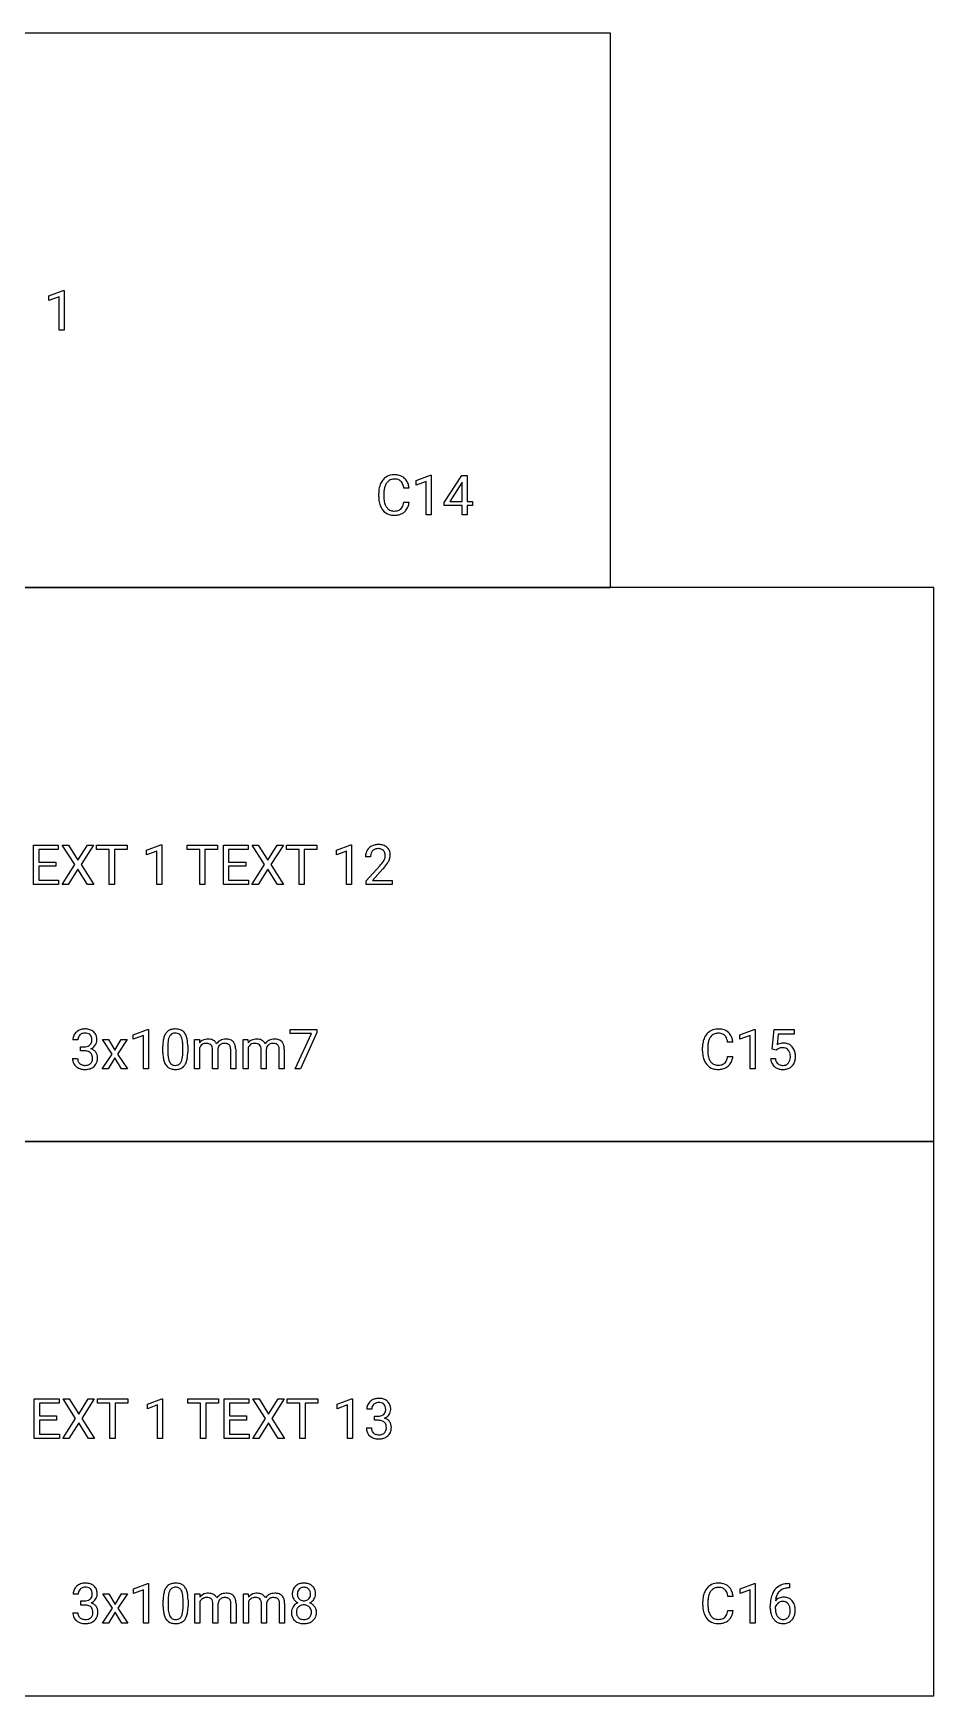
# Model space of a CAD drawing. Header units: metres. Extents: x 0 to 1062, y -1350 to 150.
# Drawn here: x 818.8 to 1062.5, y -300 to 150 of the extents above; entities that cross this region are included whole.
import ezdxf

# ---------------------------------------------------------------- set-up
doc = ezdxf.new("R2010")
doc.units = ezdxf.units.M

msp = doc.modelspace()

# ---------------------------------------------------------------- linework, layer by layer
for p, q in [((975, 150), (575, 150)), ((975, 0), (975, 150)), ((823.07, 78.9), (826.95, 80.36)), ((823.07, 77.67), (823.07, 78.9)), ((825.8, 78.67), (823.07, 77.67)), ((825.8, 69.64), (825.8, 78.67)), ((826.95, 80.36), (827.17, 80.36)), ((827.17, 80.36), (827.17, 69.64)), ((827.17, 69.64), (825.8, 69.64)), ((922.44, 28.93), (926.32, 30.38)), ((922.44, 27.7), (922.44, 28.93)), ((925.17, 28.7), (922.44, 27.7)), ((925.17, 19.67), (925.17, 28.7)), ((926.32, 30.38), (926.53, 30.38)), ((926.53, 30.38), (926.53, 19.67)), ((930, 22.94), (934.78, 30.33)), ((934.7, 28.19), (931.54, 23.25)), ((934.86, 28.48), (934.7, 28.19)), ((934.78, 30.33), (936.22, 30.33)), ((934.86, 23.25), (934.86, 28.48)), ((936.22, 30.33), (936.22, 23.25)), ((912.3, 24.5), (912.3, 25.53)), ((913.71, 25.49), (913.71, 24.46)), ((920.51, 26.9), (919.1, 26.9)), ((919.1, 23.05), (920.51, 23.05)), ((930, 22.14), (930, 22.94)), ((931.54, 23.25), (934.86, 23.25)), ((936.22, 23.25), (937.7, 23.25)), ((937.7, 23.25), (937.7, 22.14)), ((926.53, 19.67), (925.17, 19.67)), ((934.86, 22.14), (930, 22.14)), ((934.86, 19.67), (934.86, 22.14)), ((936.22, 19.67), (934.86, 19.67)), ((937.7, 22.14), (936.22, 22.14)), ((936.22, 22.14), (936.22, 19.67)), ((575, 0), (975, 0)), ((1062.5, 0), (662.5, 0)), ((1062.5, -150), (1062.5, 0)), ((818.9, -80.41), (818.9, -69.74)), ((818.9, -69.74), (825.6, -69.74)), ((825.6, -70.9), (820.3, -70.9)), ((820.3, -70.9), (820.3, -74.33)), ((825.6, -69.74), (825.6, -70.9)), ((830.06, -75.03), (826.68, -69.74)), ((826.68, -69.74), (828.33, -69.74)), ((828.33, -69.74), (830.9, -73.83)), ((830.9, -73.83), (833.46, -69.74)), ((835.11, -69.74), (831.74, -75.03)), ((833.46, -69.74), (835.11, -69.74)), ((835.95, -70.9), (835.95, -69.74)), ((835.95, -69.74), (844.19, -69.74)), ((839.37, -70.9), (835.95, -70.9)), ((839.37, -80.41), (839.37, -70.9)), ((844.19, -70.9), (840.77, -70.9)), ((840.77, -70.9), (840.77, -80.41)), ((844.19, -69.74), (844.19, -70.9)), ((849.5, -71.15), (853.38, -69.69)), ((849.5, -72.38), (849.5, -71.15)), ((852.23, -71.37), (849.5, -72.38)), ((852.23, -80.41), (852.23, -71.37)), ((853.38, -69.69), (853.59, -69.69)), ((853.59, -69.69), (853.59, -80.41)), ((860.45, -70.9), (860.45, -69.74)), ((860.45, -69.74), (868.7, -69.74)), ((863.87, -70.9), (860.45, -70.9)), ((863.87, -80.41), (863.87, -70.9)), ((868.7, -70.9), (865.27, -70.9)), ((865.27, -70.9), (865.27, -80.41)), ((868.7, -69.74), (868.7, -70.9)), ((870.28, -80.41), (870.28, -69.74)), ((870.28, -69.74), (876.98, -69.74)), ((876.98, -70.9), (871.69, -70.9)), ((871.69, -70.9), (871.69, -74.33)), ((876.98, -69.74), (876.98, -70.9)), ((881.44, -75.03), (878.07, -69.74)), ((878.07, -69.74), (879.72, -69.74)), ((879.72, -69.74), (882.29, -73.83)), ((882.29, -73.83), (884.84, -69.74)), ((886.5, -69.74), (883.13, -75.03)), ((884.84, -69.74), (886.5, -69.74)), ((887.33, -70.9), (887.33, -69.74)), ((887.33, -69.74), (895.58, -69.74)), ((890.75, -70.9), (887.33, -70.9)), ((890.75, -80.41), (890.75, -70.9)), ((895.58, -70.9), (892.15, -70.9)), ((892.15, -70.9), (892.15, -80.41)), ((895.58, -69.74), (895.58, -70.9)), ((900.88, -71.15), (904.76, -69.69)), ((900.88, -72.38), (900.88, -71.15)), ((903.61, -71.37), (900.88, -72.38)), ((903.61, -80.41), (903.61, -71.37)), ((904.76, -69.69), (904.98, -69.69)), ((904.98, -69.69), (904.98, -80.41)), ((820.3, -74.33), (824.92, -74.33)), ((824.92, -75.48), (820.3, -75.48)), ((820.3, -75.48), (820.3, -79.26)), ((824.92, -74.33), (824.92, -75.48)), ((826.6, -80.41), (830.06, -75.03)), ((830.9, -76.25), (828.26, -80.41)), ((833.52, -80.41), (830.9, -76.25)), ((831.74, -75.03), (835.19, -80.41)), ((871.69, -74.33), (876.31, -74.33)), ((876.31, -75.48), (871.69, -75.48)), ((871.69, -75.48), (871.69, -79.26)), ((876.31, -74.33), (876.31, -75.48)), ((877.99, -80.41), (881.44, -75.03)), ((882.29, -76.25), (879.65, -80.41)), ((884.91, -80.41), (882.29, -76.25)), ((883.13, -75.03), (886.58, -80.41)), ((910.1, -72.88), (908.74, -72.88)), ((908.95, -79.43), (912.64, -75.33)), ((913.44, -76.2), (910.58, -79.3)), ((825.67, -80.41), (818.9, -80.41)), ((820.3, -79.26), (825.67, -79.26)), ((825.67, -79.26), (825.67, -80.41)), ((828.26, -80.41), (826.6, -80.41)), ((835.19, -80.41), (833.52, -80.41)), ((840.77, -80.41), (839.37, -80.41)), ((853.59, -80.41), (852.23, -80.41)), ((865.27, -80.41), (863.87, -80.41)), ((877.06, -80.41), (870.28, -80.41)), ((871.69, -79.26), (877.06, -79.26)), ((877.06, -79.26), (877.06, -80.41)), ((879.65, -80.41), (877.99, -80.41)), ((886.58, -80.41), (884.91, -80.41)), ((892.15, -80.41), (890.75, -80.41)), ((904.98, -80.41), (903.61, -80.41)), ((908.95, -80.41), (908.95, -79.43)), ((915.93, -80.41), (908.95, -80.41)), ((910.58, -79.3), (915.93, -79.3)), ((915.93, -79.3), (915.93, -80.41)), ((845.87, -121.07), (849.76, -119.62)), ((845.87, -122.3), (845.87, -121.07)), ((848.61, -121.3), (845.87, -122.3)), ((848.61, -130.33), (848.61, -121.3)), ((849.76, -119.62), (849.97, -119.62)), ((849.97, -119.62), (849.97, -130.33)), ((888.33, -120.78), (888.33, -119.67)), ((888.33, -119.67), (895.54, -119.67)), ((894.1, -120.78), (888.33, -120.78)), ((889.7, -130.33), (894.1, -120.78)), ((895.54, -120.43), (891.12, -130.33)), ((895.54, -119.67), (895.54, -120.43)), ((1010.06, -121.07), (1013.95, -119.62)), ((1010.06, -122.3), (1010.06, -121.07)), ((1012.8, -121.3), (1010.06, -122.3)), ((1012.8, -130.33), (1012.8, -121.3)), ((1013.95, -119.62), (1014.16, -119.62)), ((1014.16, -119.62), (1014.16, -130.33)), ((1018.75, -124.99), (1019.29, -119.67)), ((1019.29, -119.67), (1024.76, -119.67)), ((1020.44, -120.92), (1020.12, -123.83)), ((1024.76, -120.92), (1020.44, -120.92)), ((1024.76, -119.67), (1024.76, -120.92)), ((830.91, -122.47), (829.56, -122.47)), ((831.63, -124.34), (832.65, -124.34)), ((831.63, -125.45), (831.63, -124.34)), ((832.65, -125.45), (831.63, -125.45)), ((840.17, -126.33), (837.58, -122.41)), ((837.58, -122.41), (839.14, -122.41)), ((839.14, -122.41), (840.88, -125.3)), ((840.88, -125.3), (842.64, -122.41)), ((844.22, -122.41), (841.63, -126.33)), ((842.64, -122.41), (844.22, -122.41)), ((853.89, -125.97), (853.89, -124.16)), ((855.25, -123.83), (855.25, -126)), ((859.27, -126.15), (859.27, -123.93)), ((860.63, -124.03), (860.63, -125.78)), ((862.49, -130.33), (862.49, -122.41)), ((862.49, -122.41), (863.77, -122.41)), ((863.77, -122.41), (863.81, -123.29)), ((863.85, -124.55), (863.85, -130.33)), ((867.36, -130.33), (867.36, -125.14)), ((868.73, -125.07), (868.73, -130.33)), ((872.25, -130.33), (872.25, -125.1)), ((873.6, -125.02), (873.6, -130.33)), ((875.64, -130.33), (875.64, -122.41)), ((875.64, -122.41), (876.92, -122.41)), ((876.92, -122.41), (876.96, -123.29)), ((876.99, -124.55), (876.99, -130.33)), ((880.51, -130.33), (880.51, -125.14)), ((881.87, -125.07), (881.87, -130.33)), ((885.4, -130.33), (885.4, -125.1)), ((886.75, -125.02), (886.75, -130.33)), ((999.93, -125.5), (999.93, -124.47)), ((1001.34, -124.51), (1001.34, -125.54)), ((1008.14, -123.1), (1006.72, -123.1)), ((1019.84, -125.26), (1018.75, -124.99)), ((1020.19, -124.97), (1019.84, -125.26)), ((829.46, -127.52), (830.82, -127.52)), ((837.5, -130.33), (840.17, -126.33)), ((839.07, -130.33), (837.5, -130.33)), ((840.9, -127.37), (839.07, -130.33)), ((842.73, -130.33), (840.9, -127.37)), ((841.63, -126.33), (844.3, -130.33)), ((844.3, -130.33), (842.73, -130.33)), ((849.97, -130.33), (848.61, -130.33)), ((863.85, -130.33), (862.49, -130.33)), ((868.73, -130.33), (867.36, -130.33)), ((873.6, -130.33), (872.25, -130.33)), ((876.99, -130.33), (875.64, -130.33)), ((881.87, -130.33), (880.51, -130.33)), ((886.75, -130.33), (885.4, -130.33)), ((891.12, -130.33), (889.7, -130.33)), ((1006.72, -126.95), (1008.14, -126.95)), ((1014.16, -130.33), (1012.8, -130.33)), ((1018.37, -127.53), (1019.65, -127.53)), ((662.5, -150), (1062.5, -150)), ((1062.5, -150), (662.5, -150)), ((1062.5, -300), (1062.5, -150)), ((819.11, -230.33), (819.11, -219.67)), ((819.11, -219.67), (825.81, -219.67)), ((825.81, -219.67), (825.81, -220.83)), ((830.27, -224.96), (826.89, -219.67)), ((826.89, -219.67), (828.54, -219.67)), ((828.54, -219.67), (831.11, -223.75)), ((831.11, -223.75), (833.67, -219.67)), ((835.32, -219.67), (831.95, -224.96)), ((833.67, -219.67), (835.32, -219.67)), ((836.16, -220.83), (836.16, -219.67)), ((836.16, -219.67), (844.41, -219.67)), ((844.41, -219.67), (844.41, -220.83)), ((849.71, -221.07), (853.59, -219.62)), ((853.59, -219.62), (853.8, -219.62)), ((853.8, -219.62), (853.8, -230.33)), ((860.67, -220.83), (860.67, -219.67)), ((860.67, -219.67), (868.91, -219.67)), ((868.91, -219.67), (868.91, -220.83)), ((870.49, -230.33), (870.49, -219.67)), ((870.49, -219.67), (877.2, -219.67)), ((877.2, -219.67), (877.2, -220.83)), ((881.66, -224.96), (878.28, -219.67)), ((878.28, -219.67), (879.93, -219.67)), ((879.93, -219.67), (882.5, -223.75)), ((882.5, -223.75), (885.05, -219.67)), ((886.71, -219.67), (883.34, -224.96)), ((885.05, -219.67), (886.71, -219.67)), ((887.55, -220.83), (887.55, -219.67)), ((887.55, -219.67), (895.79, -219.67)), ((895.79, -219.67), (895.79, -220.83)), ((901.09, -221.07), (904.98, -219.62)), ((904.98, -219.62), (905.19, -219.62)), ((905.19, -219.62), (905.19, -230.33)), ((825.81, -220.83), (820.51, -220.83)), ((820.51, -220.83), (820.51, -224.25)), ((820.51, -224.25), (825.14, -224.25)), ((825.14, -224.25), (825.14, -225.4)), ((826.81, -230.33), (830.27, -224.96)), ((831.95, -224.96), (835.4, -230.33)), ((839.58, -220.83), (836.16, -220.83)), ((839.58, -230.33), (839.58, -220.83)), ((844.41, -220.83), (840.98, -220.83)), ((840.98, -220.83), (840.98, -230.33)), ((849.71, -222.3), (849.71, -221.07)), ((852.44, -221.3), (849.71, -222.3)), ((852.44, -230.33), (852.44, -221.3)), ((864.09, -220.83), (860.67, -220.83)), ((864.09, -230.33), (864.09, -220.83)), ((868.91, -220.83), (865.48, -220.83)), ((865.48, -220.83), (865.48, -230.33)), ((877.2, -220.83), (871.9, -220.83)), ((871.9, -220.83), (871.9, -224.25)), ((871.9, -224.25), (876.52, -224.25)), ((876.52, -224.25), (876.52, -225.4)), ((878.2, -230.33), (881.66, -224.96)), ((883.34, -224.96), (886.79, -230.33)), ((890.97, -220.83), (887.55, -220.83)), ((890.97, -230.33), (890.97, -220.83)), ((895.79, -220.83), (892.36, -220.83)), ((892.36, -220.83), (892.36, -230.33)), ((901.09, -222.3), (901.09, -221.07)), ((903.83, -221.3), (901.09, -222.3)), ((903.83, -230.33), (903.83, -221.3)), ((910.41, -222.47), (909.06, -222.47)), ((911.13, -224.34), (912.15, -224.34)), ((911.13, -225.45), (911.13, -224.34)), ((825.14, -225.4), (820.51, -225.4)), ((820.51, -225.4), (820.51, -229.18)), ((820.51, -229.18), (825.88, -229.18)), ((825.88, -229.18), (825.88, -230.33)), ((831.11, -226.17), (828.48, -230.33)), ((833.73, -230.33), (831.11, -226.17)), ((876.52, -225.4), (871.9, -225.4)), ((871.9, -225.4), (871.9, -229.18)), ((871.9, -229.18), (877.27, -229.18)), ((877.27, -229.18), (877.27, -230.33)), ((882.5, -226.17), (879.86, -230.33)), ((885.12, -230.33), (882.5, -226.17)), ((908.96, -227.52), (910.32, -227.52)), ((912.15, -225.45), (911.13, -225.45)), ((825.88, -230.33), (819.11, -230.33)), ((828.48, -230.33), (826.81, -230.33)), ((835.4, -230.33), (833.73, -230.33)), ((840.98, -230.33), (839.58, -230.33)), ((853.8, -230.33), (852.44, -230.33)), ((865.48, -230.33), (864.09, -230.33)), ((877.27, -230.33), (870.49, -230.33)), ((879.86, -230.33), (878.2, -230.33)), ((886.79, -230.33), (885.12, -230.33)), ((892.36, -230.33), (890.97, -230.33)), ((905.19, -230.33), (903.83, -230.33)), ((845.96, -271.07), (849.84, -269.62)), ((849.84, -269.62), (850.05, -269.62)), ((850.05, -269.62), (850.05, -280.33)), ((1010.13, -271.07), (1014.01, -269.62)), ((1014.01, -269.62), (1014.22, -269.62)), ((1014.22, -269.62), (1014.22, -280.33)), ((1023.27, -269.66), (1023.51, -269.66)), ((1023.51, -269.66), (1023.51, -270.81)), ((830.99, -272.47), (829.64, -272.47)), ((831.71, -274.34), (832.73, -274.34)), ((831.71, -275.45), (831.71, -274.34)), ((840.25, -276.33), (837.66, -272.41)), ((837.66, -272.41), (839.23, -272.41)), ((839.23, -272.41), (840.96, -275.3)), ((840.96, -275.3), (842.72, -272.41)), ((844.3, -272.41), (841.71, -276.33)), ((842.72, -272.41), (844.3, -272.41)), ((845.96, -272.3), (845.96, -271.07)), ((848.69, -271.3), (845.96, -272.3)), ((848.69, -280.33), (848.69, -271.3)), ((853.98, -275.97), (853.98, -274.16)), ((855.33, -273.83), (855.33, -276)), ((859.35, -276.15), (859.35, -273.93)), ((860.71, -274.03), (860.71, -275.78)), ((862.58, -280.33), (862.58, -272.41)), ((862.58, -272.41), (863.86, -272.41)), ((863.86, -272.41), (863.9, -273.29)), ((875.72, -280.33), (875.72, -272.41)), ((875.72, -272.41), (877.01, -272.41)), ((877.01, -272.41), (877.04, -273.29)), ((999.99, -275.5), (999.99, -274.47)), ((1008.2, -273.1), (1006.79, -273.1)), ((1010.13, -272.3), (1010.13, -271.07)), ((1012.86, -271.3), (1010.13, -272.3)), ((1012.86, -280.33), (1012.86, -271.3)), ((1023.51, -270.81), (1023.26, -270.81)), ((829.54, -277.52), (830.91, -277.52)), ((832.73, -275.45), (831.71, -275.45)), ((837.58, -280.33), (840.25, -276.33)), ((840.99, -277.37), (839.15, -280.33)), ((842.82, -280.33), (840.99, -277.37)), ((841.71, -276.33), (844.38, -280.33)), ((863.93, -274.55), (863.93, -280.33)), ((867.45, -280.33), (867.45, -275.14)), ((868.81, -275.07), (868.81, -280.33)), ((872.33, -280.33), (872.33, -275.1)), ((873.69, -275.02), (873.69, -280.33)), ((877.08, -274.55), (877.08, -280.33)), ((880.59, -280.33), (880.59, -275.14)), ((881.96, -275.07), (881.96, -280.33)), ((885.48, -280.33), (885.48, -275.1)), ((886.83, -275.02), (886.83, -280.33)), ((1001.4, -274.51), (1001.4, -275.54)), ((1006.79, -276.95), (1008.2, -276.95)), ((1018.27, -276.27), (1018.27, -275.75)), ((1019.63, -275.93), (1019.63, -276.43)), ((839.15, -280.33), (837.58, -280.33)), ((844.38, -280.33), (842.82, -280.33)), ((850.05, -280.33), (848.69, -280.33)), ((863.93, -280.33), (862.58, -280.33)), ((868.81, -280.33), (867.45, -280.33)), ((873.69, -280.33), (872.33, -280.33)), ((877.08, -280.33), (875.72, -280.33)), ((881.96, -280.33), (880.59, -280.33)), ((886.83, -280.33), (885.48, -280.33)), ((1014.22, -280.33), (1012.86, -280.33)), ((662.5, -300), (1062.5, -300))]:
    msp.add_line(p, q)
for centre, radius, start, end in [((917.67, 25.88), 5.34, 155.0047, 168.7728), ((916.74, 26.33), 4.3, 139.314, 155.1464), ((916.32, 26.67), 3.77, 121.7667, 139.0646), ((918.42, 25.88), 4.68, 160.3481, 171.7377), ((917.05, 26.38), 3.22, 142.8957, 160.4662), ((916.43, 26.46), 4.01, 96.6493, 121.5873), ((916.66, 26.66), 2.74, 134.5514, 142.5571), ((916.41, 26.92), 2.38, 108.188, 134.6933), ((916.56, 26.38), 2.94, 89.3931, 107.7585), ((916.58, 25.48), 4.99, 89.9018, 97.0512), ((916.63, 25.54), 4.93, 76.6395, 90.4587), ((916.6, 25.43), 3.89, 86.1178, 90.0533), ((916.69, 26.46), 2.85, 72.0488, 86.5864), ((916.96, 27.3), 1.97, 47.285, 72.1221), ((916.99, 26.99), 3.44, 47.4839, 76.8845), ((916.95, 27.32), 1.97, 30.7096, 46.5795), ((916.16, 26.85), 2.88, 18.3444, 30.674), ((914.36, 26.26), 4.78, 7.7032, 18.2643), ((916.94, 26.97), 3.49, 24.154, 47.158), ((916.05, 26.58), 4.46, 9.4399, 24.0598), ((914.81, 26.34), 5.73, 5.6881, 9.8085), ((919.31, 25.57), 7.01, 168.8306, 180.3136), ((920.7, 24.5), 8.4, 179.9536, 183.7306), ((918.66, 24.32), 6.35, -176.6658, -162.9979), ((920.83, 25.53), 7.12, 171.6853, 180.2985), ((920.33, 24.41), 6.62, 179.6182, 190.0797), ((917.91, 23.96), 4.16, -170.1907, -152.3426), ((914.02, 23.81), 5.14, -17.0455, -8.4914), ((915.51, 23.6), 5.03, -19.8225, -6.2187), ((916.94, 23.79), 4.55, -163.0662, -140.2573), ((916.26, 23.19), 3.65, -140.6775, -107.6143), ((917.11, 23.58), 3.26, -151.7537, -144.7791), ((916.47, 23.1), 2.47, -145.3023, -124.6662), ((916.35, 22.98), 2.3, -123.9109, -96.8662), ((916.43, 23.85), 4.33, -107.0629, -89.468), ((916.46, 23.67), 3, -97.4046, -89.8797), ((916.5, 24.66), 3.99, -90.4811, -78.8824), ((916.47, 25.66), 6.14, -90.0478, -86.0809), ((916.6, 24.22), 4.69, -86.4743, -72.217), ((916.77, 23.25), 2.56, -78.7593, -65.7681), ((917.03, 22.67), 1.92, -65.6704, -49.9303), ((916.97, 23.08), 3.5, -72.2034, -49.0201), ((917.04, 22.61), 1.86, -49.001, -28.765), ((916, 23.2), 3.06, -29.0168, -16.9362), ((917.05, 22.97), 3.36, -48.8445, -41.436), ((916.86, 23.11), 3.59, -41.1069, -19.7868), ((912.5, -72.85), 3.76, 164.6898, 180.4794), ((911.72, -72.65), 2.96, 133.4629, 164.4994), ((911.82, -72.73), 3.09, 109.3993, 133.7311), ((912.66, -72.8), 2.56, 161.2165, 176.3918), ((911.98, -72.56), 1.84, 135.9423, 161.1924), ((911.91, -72.5), 1.75, 127.5802, 135.7627), ((912.11, -73.56), 3.96, 93.838, 109.2571), ((911.98, -72.62), 1.88, 103.7449, 127.1517), ((912.2, -73.51), 2.8, 89.4583, 103.8184), ((912.22, -74.76), 5.16, 89.9476, 94.2489), ((912.26, -74.11), 4.52, 77.3427, 90.4709), ((912.23, -73.17), 2.47, 85.2826, 90.0571), ((912.29, -72.64), 1.93, 68.7646, 85.6884), ((912.39, -72.36), 1.63, 43.1432, 68.4156), ((912.6, -72.67), 3.04, 56.0713, 77.4694), ((912.28, -72.47), 1.78, 14.3635, 43.5045), ((912.76, -72.39), 2.71, 47.9297, 55.6151), ((912.89, -72.27), 2.53, 9.7854, 48.2551), ((912.06, -72.44), 3.38, -0.2347, 10.2587), ((913.56, -72.88), 3.46, 175.9224, 180.0552), ((902.36, -66.17), 13.77, -41.6897, -37.1461), ((908.4, -70.75), 6.19, -37.1463, -31.3391), ((902.63, -66.21), 14.72, -42.7398, -40.1353), ((910.63, -72.13), 3.56, -30.9941, -28.2007), ((911.5, -72.58), 2.58, -28.5611, -7.5167), ((906.82, -69.63), 9.31, -40.6727, -30.0526), ((911.79, -72.6), 2.3, -0.4249, 14.3017), ((911.63, -72.61), 2.45, -7.2295, 0.0186), ((910.67, -71.87), 4.86, -29.9823, -16.869), ((912.49, -72.42), 2.95, -16.7689, -0.5227), ((832.4, -122.43), 2.85, 156.7254, 180.6895), ((832.33, -122.44), 2.78, 131.5241, 155.8625), ((832.57, -122.66), 3.1, 109.4923, 132.2591), ((832.55, -122.31), 1.62, 133.5328, 158.5491), ((832.63, -122.4), 1.74, 103.4748, 133.5694), ((832.74, -123.19), 3.67, 94.0186, 109.2749), ((832.82, -123.12), 2.49, 89.5225, 103.6892), ((832.83, -124.08), 4.56, 89.9538, 94.3439), ((832.88, -124.03), 4.51, 77.1833, 90.4936), ((832.84, -123.93), 3.29, 84.9801, 90.1027), ((832.99, -122.71), 2.07, 64.9824, 85.9768), ((833.25, -122.09), 1.39, 16.7478, 64.0965), ((833.22, -122.55), 2.99, 55.4019, 77.3239), ((833.39, -122.26), 2.65, 47.0236, 54.9155), ((833.48, -122.18), 2.53, 20.8442, 47.0924), ((832.79, -122.42), 3.26, 4.0223, 20.6137), ((859.68, -123.43), 5.73, 160.3049, 171.3303), ((857.6, -122.68), 3.53, 145.1146, 160.3691), ((856.78, -122.12), 2.53, 113.9045, 144.8711), ((858.14, -122.82), 2.78, 149.6234, 165.4259), ((857.11, -122.23), 1.59, 125.8471, 149.3151), ((857.09, -122.89), 3.36, 94.2783, 113.4357), ((857.1, -122.25), 1.6, 101.6851, 125.0627), ((857.24, -122.91), 2.28, 89.6223, 101.9167), ((857.25, -124.3), 4.78, 89.919, 94.9543), ((857.28, -123.95), 4.43, 79.8808, 90.3219), ((857.26, -123.16), 2.52, 84.3403, 90.0926), ((857.35, -122.45), 1.81, 63.4356, 85.0199), ((857.56, -122.52), 2.97, 59.7342, 80.2344), ((857.44, -122.22), 1.57, 30.7009, 62.4934), ((856.6, -122.72), 2.54, 16.4173, 30.7965), ((857.77, -122.1), 2.51, 36.1874, 59.1551), ((856.9, -122.69), 3.56, 17.6061, 35.6109), ((1004.36, -123.67), 4.3, 139.314, 155.1464), ((1003.95, -123.33), 3.77, 121.7667, 139.0646), ((1004.06, -123.54), 4.01, 96.6493, 121.5873), ((1004.28, -123.34), 2.74, 134.5514, 142.5571), ((1004.03, -123.08), 2.38, 108.188, 134.6933), ((1004.19, -123.62), 2.94, 89.3931, 107.7585), ((1004.21, -124.52), 4.99, 89.9018, 97.0512), ((1004.26, -124.46), 4.93, 76.6395, 90.4587), ((1004.22, -124.57), 3.89, 86.1178, 90.0533), ((1004.32, -123.54), 2.85, 72.0488, 86.5864), ((1004.59, -122.7), 1.97, 47.285, 72.1221), ((1004.62, -123.01), 3.44, 47.4839, 76.8845), ((1004.57, -122.68), 1.97, 30.7096, 46.5795), ((1004.57, -123.03), 3.49, 24.154, 47.158), ((833.34, -122.46), 2.43, 175.3005, 180.056), ((832.82, -122.41), 1.91, 158.8914, 175.6954), ((832.62, -121.3), 3.04, -89.5828, -76.9872), ((832.62, -129.26), 3.81, 80.1228, 89.5476), ((832.84, -128), 2.53, 67.7818, 80.1624), ((832.86, -122.31), 2, -77.1573, -56.3541), ((833.11, -127.33), 1.81, 49.2602, 67.8329), ((833, -122.54), 1.73, -55.8505, -48.2326), ((833.1, -122.64), 1.6, -48.425, -9.5404), ((833.25, -127.16), 1.59, 14.7964, 48.8337), ((833.21, -122.03), 3.06, -67.545, -59.8681), ((833.51, -127.71), 2.98, 56.2745, 72.9348), ((832.1, -122.46), 2.61, -1.0476, 17.2451), ((832.51, -122.52), 2.19, -10.1534, 0.2425), ((833.42, -122.38), 2.65, -60.0327, -34.5866), ((833.82, -127.21), 2.39, 36.7001, 55.9859), ((833.45, -122.37), 2.64, -35.1102, -18.9028), ((833.88, -127.17), 2.32, 16.751, 36.6134), ((833.91, -122.54), 2.15, -18.6386, -0.0375), ((831.71, -122.53), 4.35, -0.0603, 4.499), ((863.99, -124.08), 10.1, 171.3605, 180.4314), ((863.82, -125.89), 9.93, -179.5379, -172.0299), ((864.04, -123.87), 8.79, 173.626, 179.7295), ((864.02, -126.05), 8.77, 179.6245, 187.282), ((860.42, -123.46), 5.15, 165.0175, 173.7342), ((854.53, -123.35), 4.71, 7.0754, 16.6026), ((850.36, -123.87), 8.91, -0.3813, 7.0913), ((854.45, -123.51), 6.14, 7.5233, 17.9382), ((850.27, -125.86), 10.35, -8.5335, 0.4264), ((850.34, -124.07), 10.28, 0.2523, 7.6309), ((865.96, -125.08), 2.8, 100.3147, 140.1566), ((865.83, -125.39), 2.15, 145.15, 156.9011), ((865.44, -125.12), 1.68, 103.2507, 145.2633), ((865.65, -125.91), 2.5, 89.4977, 103.6889), ((866.15, -125.96), 3.7, 89.7492, 100.6868), ((865.71, -125.76), 2.35, 73.6234, 90.9303), ((866.19, -125.7), 3.44, 77.6386, 90.4719), ((865.98, -124.81), 1.36, 48.5718, 73.4638), ((865.98, -124.77), 1.34, 16.9411, 47.2709), ((866.47, -124.5), 2.2, 52.0491, 78.0346), ((864.92, -125.09), 2.44, -1.0348, 16.955), ((866.48, -124.42), 2.14, 24.4324, 50.9273), ((870.89, -125.25), 3, 118.576, 145.1954), ((871.17, -125.33), 2.46, 169.6382, 174.0077), ((870.7, -125.23), 1.98, 154.8037, 169.9564), ((870.43, -125.11), 1.68, 132.0197, 154.5908), ((870.44, -125.11), 1.69, 104.1018, 132.2478), ((870.75, -124.96), 2.68, 102.9387, 118.8207), ((870.54, -125.54), 2.13, 89.609, 104.0282), ((870.93, -125.78), 3.52, 89.6091, 102.8285), ((870.58, -126.44), 3.03, 80.5344, 90.4335), ((871.02, -125.71), 3.45, 71.7698, 91.0655), ((870.79, -125.19), 1.76, 66.4323, 80.6559), ((871.06, -124.59), 1.1, 43.25, 66.571), ((870.95, -124.67), 1.24, 25.3306, 42.396), ((870.52, -124.87), 1.71, 11.4675, 25.2189), ((871.46, -124.35), 2.02, 30.0284, 71.7493), ((869.45, -125.08), 2.8, -0.5371, 11.3469), ((870.88, -124.67), 2.68, 12.5337, 29.6219), ((869.16, -125.05), 4.44, 0.3768, 12.5853), ((879.11, -125.08), 2.8, 100.3147, 140.1566), ((878.98, -125.39), 2.15, 145.15, 156.9011), ((878.59, -125.12), 1.68, 103.2507, 145.2633), ((878.8, -125.91), 2.5, 89.4977, 103.6889), ((879.29, -125.96), 3.7, 89.7492, 100.6868), ((878.86, -125.76), 2.35, 73.6234, 90.9303), ((879.34, -125.7), 3.44, 77.6386, 90.4719), ((879.13, -124.81), 1.36, 48.5718, 73.4638), ((879.13, -124.77), 1.34, 16.9411, 47.2709), ((879.62, -124.5), 2.2, 52.0491, 78.0346), ((878.07, -125.09), 2.44, -1.0348, 16.955), ((879.62, -124.42), 2.14, 24.4324, 50.9273), ((884.04, -125.25), 3, 118.576, 145.1954), ((884.32, -125.33), 2.46, 169.6382, 174.0077), ((883.85, -125.23), 1.98, 154.8037, 169.9564), ((883.58, -125.11), 1.68, 132.0197, 154.5908), ((883.58, -125.11), 1.69, 104.1018, 132.2478), ((883.89, -124.96), 2.68, 102.9387, 118.8207), ((883.69, -125.54), 2.13, 89.609, 104.0282), ((884.08, -125.78), 3.52, 89.6091, 102.8285), ((883.73, -126.44), 3.03, 80.5344, 90.4335), ((884.16, -125.71), 3.45, 71.7698, 91.0655), ((883.94, -125.19), 1.76, 66.4323, 80.6559), ((884.2, -124.59), 1.1, 43.25, 66.571), ((884.09, -124.67), 1.24, 25.3306, 42.396), ((883.66, -124.87), 1.71, 11.4675, 25.2189), ((884.61, -124.35), 2.02, 30.0284, 71.7493), ((882.6, -125.08), 2.8, -0.5371, 11.3469), ((884.02, -124.67), 2.68, 12.5337, 29.6219), ((882.31, -125.05), 4.44, 0.3768, 12.5853), ((1006.94, -124.43), 7.01, 168.8306, 180.3136), ((1008.33, -125.5), 8.4, 179.9536, 183.7306), ((1005.3, -124.12), 5.34, 155.0047, 168.7728), ((1008.46, -124.47), 7.12, 171.6853, 180.2985), ((1007.96, -125.59), 6.62, 179.6182, 190.0797), ((1006.05, -124.12), 4.68, 160.3481, 171.7377), ((1004.67, -123.62), 3.22, 142.8957, 160.4662), ((1003.79, -123.15), 2.88, 18.3444, 30.674), ((1001.99, -123.74), 4.78, 7.7032, 18.2643), ((1003.68, -123.42), 4.46, 9.4399, 24.0598), ((1002.44, -123.66), 5.73, 5.6881, 9.8085), ((1021.8, -126.69), 3.32, 96.5934, 120.3494), ((1021.18, -126.26), 1.62, 112.8903, 127.3219), ((1021.37, -126.72), 2.12, 100.7451, 112.8151), ((1021.56, -127.77), 3.19, 89.5776, 100.6312), ((1021.89, -127.36), 3.99, 89.9156, 96.8935), ((1021.6, -127.09), 2.51, 79.6849, 90.2352), ((1021.93, -126.94), 3.57, 74.1679, 90.5368), ((1021.72, -126.48), 1.89, 41.5762, 80.1308), ((1022.15, -126.15), 2.75, 41.3103, 73.9507), ((1021.58, -126.63), 2.1, 34.5375, 41.9472), ((1021.43, -126.71), 2.26, 12.9794, 34.1925), ((1021.83, -126.43), 3.17, 17.7378, 41.4122), ((1020.68, -126.8), 4.38, 3.47, 17.7593), ((832.76, -127.53), 3.3, 179.7619, 190.8396), ((832.08, -127.67), 2.61, -169.3312, -130.1365), ((832.5, -127.21), 3.23, -130.5569, -102.6389), ((832.93, -127.54), 2.11, 179.4882, 195.5731), ((832.47, -127.66), 1.63, -164.2311, -132.3002), ((832.59, -127.54), 1.8, -132.487, -108.5724), ((832.81, -125.93), 4.55, -102.8748, -89.5849), ((832.77, -126.98), 2.38, -108.5063, -93.6627), ((832.84, -126.25), 3.13, -94.0728, -89.9494), ((832.87, -126.47), 2.9, -90.5457, -77.1922), ((832.85, -125.48), 5, -90.0477, -85.8398), ((832.95, -126.56), 3.91, -86.2036, -71.3288), ((833.08, -127.42), 1.93, -77.0037, -62.3965), ((833.24, -127.74), 1.58, -62.2119, -45.4862), ((833.2, -127.31), 3.12, -71.1977, -48.084), ((833.2, -127.71), 1.62, -45.1232, -18.8574), ((832.51, -127.48), 2.35, -18.8839, -3.539), ((832.5, -127.36), 2.37, -0.6035, 14.9827), ((831.62, -127.39), 3.25, -4.0548, 0.0584), ((833.48, -127.61), 2.71, -48.3599, -15.8296), ((832.66, -127.39), 3.56, -15.6572, 0.5353), ((833.29, -127.33), 2.94, -0.5437, 16.4445), ((860.06, -126.42), 6.13, -172.1182, -161.7654), ((857.8, -127.19), 3.74, -162.0305, -144.7377), ((856.85, -127.83), 2.59, -144.2752, -106.3989), ((860.07, -126.56), 4.79, -172.7199, -163.1688), ((858.08, -127.17), 2.71, -163.3154, -149.3269), ((857.25, -127.66), 1.74, -149.3512, -127.0543), ((857.22, -126.57), 3.91, -106.4234, -89.2619), ((857.13, -127.79), 1.56, -126.4303, -106.4901), ((857.25, -127.34), 2.03, -106.2029, -89.4379), ((857.3, -127.37), 2, -90.795, -70.9613), ((857.28, -125.8), 4.68, -90.0819, -84.9622), ((857.44, -127.16), 3.31, -85.6337, -66.2168), ((857.44, -127.83), 1.52, -70.4139, -40.6172), ((857.23, -127.64), 1.81, -40.7966, -31.9756), ((856.44, -127.2), 2.71, -31.1132, -14.8036), ((857.72, -127.88), 2.54, -65.6916, -34.7171), ((854.06, -126.52), 5.19, -15.2599, -6.4575), ((850.23, -126.07), 9.04, -6.5767, -0.5013), ((856.86, -127.29), 3.59, -34.534, -19.3947), ((854.71, -126.52), 5.87, -19.4648, -8.5613), ((1006.29, -125.68), 6.35, -176.6658, -162.9979), ((1004.57, -126.21), 4.55, -163.0662, -140.2573), ((1003.89, -126.81), 3.65, -140.6775, -107.6143), ((1005.54, -126.04), 4.16, -170.1907, -152.3426), ((1004.73, -126.42), 3.26, -151.7537, -144.7791), ((1004.1, -126.9), 2.47, -145.3023, -124.6662), ((1003.98, -127.02), 2.3, -123.9109, -96.8662), ((1004.06, -126.15), 4.33, -107.0629, -89.468), ((1004.09, -126.33), 3, -97.4046, -89.8797), ((1004.13, -125.34), 3.99, -90.4811, -78.8824), ((1004.1, -124.34), 6.14, -90.0478, -86.0809), ((1004.23, -125.78), 4.69, -86.4743, -72.217), ((1004.4, -126.75), 2.56, -78.7593, -65.7681), ((1004.66, -127.33), 1.92, -65.6704, -49.9303), ((1004.6, -126.92), 3.5, -72.2034, -49.0201), ((1004.67, -127.39), 1.86, -49.001, -28.765), ((1003.63, -126.8), 3.06, -29.0168, -16.9362), ((1001.65, -126.19), 5.14, -17.0455, -8.4914), ((1004.68, -127.03), 3.36, -48.8445, -41.436), ((1004.49, -126.89), 3.59, -41.1069, -19.7868), ((1003.14, -126.4), 5.03, -19.8225, -6.2187), ((1022.75, -127.14), 4.39, -174.9109, -170.4845), ((1021.82, -127.32), 3.45, -170.8583, -155.2291), ((1021.25, -127.57), 2.83, -155.017, -131.1714), ((1021.39, -127.39), 3.05, -131.0741, -102.986), ((1022.57, -127.15), 2.94, -172.7156, -160.2165), ((1021.61, -127.51), 1.92, -160.4037, -139.6121), ((1021.39, -127.67), 1.65, -139.0852, -131.4217), ((1021.46, -127.59), 1.75, -131.2758, -108.1216), ((1021.67, -126.28), 4.2, -103.1557, -89.5859), ((1021.63, -127.07), 2.3, -108.0685, -93.6128), ((1021.69, -126.38), 2.99, -93.9966, -89.9522), ((1021.72, -127.15), 2.22, -90.5796, -73.5789), ((1021.7, -125.52), 4.95, -90.0602, -85.5664), ((1021.83, -126.78), 3.7, -86.0508, -69.6335), ((1021.85, -127.64), 1.71, -73.275, -39.3994), ((1022.13, -127.6), 2.82, -69.439, -43.1582), ((1021.51, -127.36), 2.15, -39.3705, -16.1409), ((1020.47, -127.05), 3.24, -16.3392, -3.1048), ((1020.53, -126.92), 3.18, -0.4468, 13.0284), ((1019.3, -126.95), 4.42, -3.5369, 0.0475), ((1022.02, -127.5), 2.97, -43.1841, -35.3691), ((1021.75, -127.34), 3.29, -34.9299, -12.9398), ((1020.22, -126.98), 4.86, -13.0447, 0.4896), ((1019.25, -126.93), 5.82, -0.0495, 3.888), ((911.83, -222.44), 2.78, 131.5241, 155.8625), ((912.07, -222.66), 3.1, 109.4923, 132.2591), ((912.25, -223.19), 3.67, 94.0186, 109.2749), ((912.33, -224.08), 4.56, 89.9538, 94.3439), ((912.38, -224.03), 4.51, 77.1833, 90.4936), ((912.72, -222.55), 2.99, 55.4019, 77.3239), ((912.89, -222.26), 2.65, 47.0236, 54.9155), ((912.98, -222.18), 2.53, 20.8442, 47.0924), ((911.9, -222.43), 2.85, 156.7254, 180.6895), ((912.85, -222.46), 2.43, 175.3005, 180.056), ((912.32, -222.41), 1.91, 158.8914, 175.6954), ((912.05, -222.31), 1.62, 133.5328, 158.5491), ((912.13, -222.4), 1.74, 103.4748, 133.5694), ((912.32, -223.12), 2.49, 89.5225, 103.6892), ((912.13, -221.3), 3.04, -89.5828, -76.9872), ((912.34, -223.93), 3.29, 84.9801, 90.1027), ((912.49, -222.71), 2.07, 64.9824, 85.9768), ((912.36, -222.31), 2, -77.1573, -56.3541), ((912.75, -222.09), 1.39, 16.7478, 64.0965), ((912.5, -222.54), 1.73, -55.8505, -48.2326), ((912.6, -222.64), 1.6, -48.425, -9.5404), ((912.71, -222.03), 3.06, -67.545, -59.8681), ((913.01, -227.71), 2.98, 56.2745, 72.9348), ((911.6, -222.46), 2.61, -1.0476, 17.2451), ((912.01, -222.52), 2.19, -10.1534, 0.2425), ((912.93, -222.38), 2.65, -60.0327, -34.5866), ((912.95, -222.37), 2.64, -35.1102, -18.9028), ((912.29, -222.42), 3.26, 4.0223, 20.6137), ((913.41, -222.54), 2.15, -18.6386, -0.0375), ((911.21, -222.53), 4.35, -0.0603, 4.499), ((912.26, -227.53), 3.3, 179.7619, 190.8396), ((911.58, -227.67), 2.61, -169.3312, -130.1365), ((912.43, -227.54), 2.11, 179.4882, 195.5731), ((911.97, -227.66), 1.63, -164.2311, -132.3002), ((912.09, -227.54), 1.8, -132.487, -108.5724), ((912.27, -226.98), 2.38, -108.5063, -93.6627), ((912.34, -226.25), 3.13, -94.0728, -89.9494), ((912.12, -229.26), 3.81, 80.1228, 89.5476), ((912.37, -226.47), 2.9, -90.5457, -77.1922), ((912.34, -228), 2.53, 67.7818, 80.1624), ((912.58, -227.42), 1.93, -77.0037, -62.3965), ((912.61, -227.33), 1.81, 49.2602, 67.8329), ((912.74, -227.74), 1.58, -62.2119, -45.4862), ((912.75, -227.16), 1.59, 14.7964, 48.8337), ((912.7, -227.71), 1.62, -45.1232, -18.8574), ((912.02, -227.48), 2.35, -18.8839, -3.539), ((912, -227.36), 2.37, -0.6035, 14.9827), ((911.12, -227.39), 3.25, -4.0548, 0.0584), ((913.32, -227.21), 2.39, 36.7001, 55.9859), ((912.99, -227.61), 2.71, -48.3599, -15.8296), ((913.38, -227.17), 2.32, 16.751, 36.6134), ((912.16, -227.39), 3.56, -15.6572, 0.5353), ((912.79, -227.33), 2.94, -0.5437, 16.4445), ((912.01, -227.21), 3.23, -130.5569, -102.6389), ((912.31, -225.93), 4.55, -102.8748, -89.5849), ((912.35, -225.48), 5, -90.0477, -85.8398), ((912.45, -226.56), 3.91, -86.2036, -71.3288), ((912.7, -227.32), 3.12, -71.1977, -48.084), ((832.65, -272.66), 3.1, 109.4923, 132.2591), ((832.83, -273.19), 3.67, 94.0186, 109.2749), ((832.92, -274.08), 4.56, 89.9538, 94.3439), ((832.96, -274.03), 4.51, 77.1833, 90.4936), ((833.3, -272.55), 2.99, 55.4019, 77.3239), ((856.86, -272.12), 2.53, 113.9045, 144.8711), ((857.17, -272.89), 3.36, 94.2783, 113.4357), ((857.33, -274.3), 4.78, 89.919, 94.9543), ((857.36, -273.95), 4.43, 79.8808, 90.3219), ((857.64, -272.52), 2.97, 59.7342, 80.2344), ((857.85, -272.1), 2.51, 36.1874, 59.1551), ((891.71, -272.42), 2.85, 108.8611, 132.4173), ((891.96, -273.17), 3.64, 93.7702, 108.744), ((892.06, -274.22), 4.7, 89.9506, 94.1551), ((892.1, -273.61), 4.09, 76.5948, 90.4404), ((892.37, -272.48), 2.93, 47.8368, 76.7776), ((1004.12, -273.54), 4.01, 96.6493, 121.5873), ((1004.27, -274.52), 4.99, 89.9018, 97.0512), ((1004.32, -274.46), 4.93, 76.6395, 90.4587), ((1004.68, -273.01), 3.44, 47.4839, 76.8845), ((1023.12, -274.98), 5.31, 94.9147, 112.4719), ((1023.37, -276.99), 7.33, 90.7759, 95.4854), ((832.49, -272.43), 2.85, 156.7254, 180.6895), ((832.41, -272.44), 2.78, 131.5241, 155.8625), ((833.43, -272.46), 2.43, 175.3005, 180.056), ((832.91, -272.41), 1.91, 158.8914, 175.6954), ((832.64, -272.31), 1.62, 133.5328, 158.5491), ((832.72, -272.4), 1.74, 103.4748, 133.5694), ((832.9, -273.12), 2.49, 89.5225, 103.6892), ((832.71, -271.3), 3.04, -89.5828, -76.9872), ((832.93, -273.93), 3.29, 84.9801, 90.1027), ((833.07, -272.71), 2.07, 64.9824, 85.9768), ((832.95, -272.31), 2, -77.1573, -56.3541), ((833.34, -272.09), 1.39, 16.7478, 64.0965), ((833.08, -272.54), 1.73, -55.8505, -48.2326), ((833.18, -272.64), 1.6, -48.425, -9.5404), ((832.18, -272.46), 2.61, -1.0476, 17.2451), ((832.6, -272.52), 2.19, -10.1534, 0.2425), ((833.51, -272.38), 2.65, -60.0327, -34.5866), ((833.48, -272.26), 2.65, 47.0236, 54.9155), ((833.56, -272.18), 2.53, 20.8442, 47.0924), ((833.53, -272.37), 2.64, -35.1102, -18.9028), ((832.88, -272.42), 3.26, 4.0223, 20.6137), ((834, -272.54), 2.15, -18.6386, -0.0375), ((831.8, -272.53), 4.35, -0.0603, 4.499), ((864.08, -274.08), 10.1, 171.3605, 180.4314), ((859.76, -273.43), 5.73, 160.3049, 171.3303), ((857.68, -272.68), 3.53, 145.1146, 160.3691), ((864.12, -273.87), 8.79, 173.626, 179.7295), ((860.51, -273.46), 5.15, 165.0175, 173.7342), ((858.22, -272.82), 2.78, 149.6234, 165.4259), ((857.19, -272.23), 1.59, 125.8471, 149.3151), ((857.18, -272.25), 1.6, 101.6851, 125.0627), ((857.33, -272.91), 2.28, 89.6223, 101.9167), ((857.34, -273.16), 2.52, 84.3403, 90.0926), ((857.44, -272.45), 1.81, 63.4356, 85.0199), ((857.52, -272.22), 1.57, 30.7009, 62.4934), ((856.69, -272.72), 2.54, 16.4173, 30.7965), ((854.61, -273.35), 4.71, 7.0754, 16.6026), ((850.44, -273.87), 8.91, -0.3813, 7.0913), ((856.98, -272.69), 3.56, 17.6061, 35.6109), ((854.53, -273.51), 6.14, 7.5233, 17.9382), ((850.42, -274.07), 10.28, 0.2523, 7.6309), ((866.05, -275.08), 2.8, 100.3147, 140.1566), ((865.91, -275.39), 2.15, 145.15, 156.9011), ((865.53, -275.12), 1.68, 103.2507, 145.2633), ((865.73, -275.91), 2.5, 89.4977, 103.6889), ((866.23, -275.96), 3.7, 89.7492, 100.6868), ((865.79, -275.76), 2.35, 73.6234, 90.9303), ((866.27, -275.7), 3.44, 77.6386, 90.4719), ((866.07, -274.81), 1.36, 48.5718, 73.4638), ((866.06, -274.77), 1.34, 16.9411, 47.2709), ((866.55, -274.5), 2.2, 52.0491, 78.0346), ((865.01, -275.09), 2.44, -1.0348, 16.955), ((866.56, -274.42), 2.14, 24.4324, 50.9273), ((870.97, -275.25), 3, 118.576, 145.1954), ((870.79, -275.23), 1.98, 154.8037, 169.9564), ((870.52, -275.11), 1.68, 132.0197, 154.5908), ((870.52, -275.11), 1.69, 104.1018, 132.2478), ((870.83, -274.96), 2.68, 102.9387, 118.8207), ((870.63, -275.54), 2.13, 89.609, 104.0282), ((871.01, -275.78), 3.52, 89.6091, 102.8285), ((870.66, -276.44), 3.03, 80.5344, 90.4335), ((871.1, -275.71), 3.45, 71.7698, 91.0655), ((870.88, -275.19), 1.76, 66.4323, 80.6559), ((871.14, -274.59), 1.1, 43.25, 66.571), ((871.03, -274.67), 1.24, 25.3306, 42.396), ((870.6, -274.87), 1.71, 11.4675, 25.2189), ((871.55, -274.35), 2.02, 30.0284, 71.7493), ((870.96, -274.67), 2.68, 12.5337, 29.6219), ((869.25, -275.05), 4.44, 0.3768, 12.5853), ((879.19, -275.08), 2.8, 100.3147, 140.1566), ((879.06, -275.39), 2.15, 145.15, 156.9011), ((878.67, -275.12), 1.68, 103.2507, 145.2633), ((878.88, -275.91), 2.5, 89.4977, 103.6889), ((879.38, -275.96), 3.7, 89.7492, 100.6868), ((878.94, -275.76), 2.35, 73.6234, 90.9303), ((879.42, -275.7), 3.44, 77.6386, 90.4719), ((879.21, -274.81), 1.36, 48.5718, 73.4638), ((879.21, -274.77), 1.34, 16.9411, 47.2709), ((879.7, -274.5), 2.2, 52.0491, 78.0346), ((878.15, -275.09), 2.44, -1.0348, 16.955), ((879.71, -274.42), 2.14, 24.4324, 50.9273), ((884.12, -275.25), 3, 118.576, 145.1954), ((883.94, -275.23), 1.98, 154.8037, 169.9564), ((883.66, -275.11), 1.68, 132.0197, 154.5908), ((883.67, -275.11), 1.69, 104.1018, 132.2478), ((883.98, -274.96), 2.68, 102.9387, 118.8207), ((883.77, -275.54), 2.13, 89.609, 104.0282), ((884.16, -275.78), 3.52, 89.6091, 102.8285), ((883.81, -276.44), 3.03, 80.5344, 90.4335), ((884.25, -275.71), 3.45, 71.7698, 91.0655), ((884.02, -275.19), 1.76, 66.4323, 80.6559), ((884.29, -274.59), 1.1, 43.25, 66.571), ((884.18, -274.67), 1.24, 25.3306, 42.396), ((883.75, -274.87), 1.71, 11.4675, 25.2189), ((884.7, -274.35), 2.02, 30.0284, 71.7493), ((884.11, -274.67), 2.68, 12.5337, 29.6219), ((882.39, -275.05), 4.44, 0.3768, 12.5853), ((892.32, -272.42), 3.4, 164.6187, 180.5293), ((891.76, -272.46), 2.84, 179.9083, 187.7108), ((891.38, -272.51), 2.45, -172.4543, -146.5511), ((891.5, -272.2), 2.55, 132.2456, 164.5091), ((891.59, -272.38), 2.7, -146.6751, -130.9799), ((891.76, -272.17), 2.97, -130.7825, -116.0625), ((892.33, -272.41), 2.05, 160.266, 176.1052), ((892.98, -272.47), 2.7, 175.6672, 180.0554), ((892.5, -272.49), 2.23, 179.5411, 194.2595), ((891.95, -272.63), 1.66, -165.7641, -135.8223), ((891.9, -272.25), 1.59, 135.0044, 160.0998), ((891.9, -272.7), 1.57, -136.0171, -110.9789), ((891.92, -272.27), 1.62, 104.7942, 135.1499), ((892, -272.38), 1.9, -110.6879, -94.1783), ((892.05, -272.76), 2.12, 89.5353, 104.7191), ((892.06, -271.84), 2.45, -94.5868, -89.9442), ((892.07, -272.72), 2.08, 79.9357, 90.198), ((892.08, -272.15), 2.14, -90.4969, -75.2402), ((892.15, -272.31), 1.67, 44.1669, 80.1737), ((892.22, -272.68), 1.59, -75.2254, -44.0598), ((892.15, -272.34), 1.69, 14.835, 44.7757), ((892.19, -272.64), 1.64, -44.2661, -20.183), ((891.86, -272.53), 1.99, -19.9437, -4.0681), ((891.68, -272.46), 2.17, -0.4472, 14.7229), ((891.32, -272.48), 2.53, -4.4454, 0.0517), ((892.47, -272.31), 2.79, -57.1554, -34.0896), ((892.64, -272.19), 2.53, 22.0412, 47.9277), ((892.8, -272.52), 2.4, -34.1918, -16.5208), ((892.2, -272.35), 3, 4.3629, 21.6606), ((892.56, -272.47), 2.64, -16.2341, 0.344), ((891.33, -272.45), 3.88, -0.0599, 4.7919), ((1007, -274.43), 7.01, 168.8306, 180.3136), ((1005.36, -274.12), 5.34, 155.0047, 168.7728), ((1004.43, -273.67), 4.3, 139.314, 155.1464), ((1004.01, -273.33), 3.77, 121.7667, 139.0646), ((1008.52, -274.47), 7.12, 171.6853, 180.2985), ((1006.11, -274.12), 4.68, 160.3481, 171.7377), ((1004.74, -273.62), 3.22, 142.8957, 160.4662), ((1004.35, -273.34), 2.74, 134.5514, 142.5571), ((1004.1, -273.08), 2.38, 108.188, 134.6933), ((1004.25, -273.62), 2.94, 89.3931, 107.7585), ((1004.29, -274.57), 3.89, 86.1178, 90.0533), ((1004.38, -273.54), 2.85, 72.0488, 86.5864), ((1004.65, -272.7), 1.97, 47.285, 72.1221), ((1004.64, -272.68), 1.97, 30.7096, 46.5795), ((1003.85, -273.15), 2.88, 18.3444, 30.674), ((1002.05, -273.74), 4.78, 7.7032, 18.2643), ((1004.63, -273.03), 3.49, 24.154, 47.158), ((1003.74, -273.42), 4.46, 9.4399, 24.0598), ((1002.5, -273.66), 5.73, 5.6881, 9.8085), ((1028.85, -275.67), 10.58, 169.506, 180.4647), ((1024.98, -274.96), 6.64, 156.9481, 169.4055), ((1023.27, -274.24), 4.79, 141.3846, 156.8839), ((1022.63, -273.75), 3.98, 112.751, 141.1926), ((1021.72, -276.09), 2.73, 99.617, 139.1542), ((1025.59, -274.83), 5.95, 171.0843, 174.968), ((1024.17, -274.57), 4.52, 157.4577, 171.4845), ((1023.04, -274.1), 3.29, 134.3411, 157.4851), ((1022.95, -274.05), 3.19, 104.3078, 133.8639), ((1021.72, -276.59), 2.13, 89.7387, 117.1618), ((1021.94, -277.12), 3.78, 89.7488, 100.2562), ((1021.73, -276.55), 2.09, 82.7845, 90.1035), ((1021.99, -276.57), 3.23, 73.182, 90.5378), ((1021.8, -276.14), 1.67, 57.5923, 83.1979), ((1023.31, -275.37), 4.56, 90.5989, 104.534), ((1022.13, -276.01), 2.66, 39.617, 72.7027), ((1021.64, -276.46), 3.32, 17.8581, 40.1639), ((832.84, -277.53), 3.3, 179.7619, 190.8396), ((832.17, -277.67), 2.61, -169.3312, -130.1365), ((833.01, -277.54), 2.11, 179.4882, 195.5731), ((832.55, -277.66), 1.63, -164.2311, -132.3002), ((832.67, -277.54), 1.8, -132.487, -108.5724), ((832.7, -279.26), 3.81, 80.1228, 89.5476), ((832.92, -278), 2.53, 67.7818, 80.1624), ((833.19, -277.33), 1.81, 49.2602, 67.8329), ((833.33, -277.74), 1.58, -62.2119, -45.4862), ((833.33, -277.16), 1.59, 14.7964, 48.8337), ((833.29, -277.71), 1.62, -45.1232, -18.8574), ((833.3, -272.03), 3.06, -67.545, -59.8681), ((833.59, -277.71), 2.98, 56.2745, 72.9348), ((832.6, -277.48), 2.35, -18.8839, -3.539), ((832.58, -277.36), 2.37, -0.6035, 14.9827), ((831.7, -277.39), 3.25, -4.0548, 0.0584), ((833.91, -277.21), 2.39, 36.7001, 55.9859), ((833.57, -277.61), 2.71, -48.3599, -15.8296), ((833.96, -277.17), 2.32, 16.751, 36.6134), ((832.75, -277.39), 3.56, -15.6572, 0.5353), ((833.37, -277.33), 2.94, -0.5437, 16.4445), ((863.9, -275.89), 9.93, -179.5379, -172.0299), ((860.15, -276.42), 6.13, -172.1182, -161.7654), ((857.88, -277.19), 3.74, -162.0305, -144.7377), ((864.1, -276.05), 8.77, 179.6245, 187.282), ((860.16, -276.56), 4.79, -172.7199, -163.1688), ((858.16, -277.17), 2.71, -163.3154, -149.3269), ((857.33, -277.66), 1.74, -149.3512, -127.0543), ((857.52, -277.83), 1.52, -70.4139, -40.6172), ((857.31, -277.64), 1.81, -40.7966, -31.9756), ((856.52, -277.2), 2.71, -31.1132, -14.8036), ((854.14, -276.52), 5.19, -15.2599, -6.4575), ((850.31, -276.07), 9.04, -6.5767, -0.5013), ((856.94, -277.29), 3.59, -34.534, -19.3947), ((854.79, -276.52), 5.87, -19.4648, -8.5613), ((850.36, -275.86), 10.35, -8.5335, 0.4264), ((871.26, -275.33), 2.46, 169.6382, 174.0077), ((869.53, -275.08), 2.8, -0.5371, 11.3469), ((884.4, -275.33), 2.46, 169.6382, 174.0077), ((882.68, -275.08), 2.8, -0.5371, 11.3469), ((891.39, -277.42), 2.71, 145.6796, 180.626), ((892.23, -277.47), 3.55, 179.7613, 190.3598), ((891.36, -277.65), 2.67, -170.0931, -131.2808), ((891.5, -277.49), 2.85, 120.4289, 145.7869), ((892.81, -277.42), 2.78, 175.4804, 180.0531), ((892.47, -277.45), 2.44, 179.4727, 194.3057), ((892.21, -277.36), 2.18, 159.708, 175.8648), ((891.78, -277.95), 3.38, 113.1666, 120.6787), ((891.75, -277.64), 1.69, -165.8786, -134.144), ((891.86, -277.24), 1.81, 135.0402, 159.44), ((891.76, -277.6), 1.73, -133.786, -108.6435), ((891.87, -277.24), 1.81, 104.508, 135.2358), ((892.03, -277.85), 2.45, 89.5157, 104.5248), ((892.05, -278.18), 2.77, 85.4307, 90.0525), ((892.11, -277.6), 2.19, 69.5533, 85.8025), ((892.3, -277.49), 1.86, -76.7857, -54.3356), ((892.22, -277.28), 1.85, 45.0008, 69.2618), ((892.38, -277.63), 1.69, -53.9016, -45.9701), ((892.23, -277.29), 1.85, 15.2119, 45.4524), ((892.39, -277.64), 1.68, -46.0663, -20.6058), ((892.24, -271.96), 3.21, -63.9762, -56.9832), ((892.36, -277.87), 3.29, 51.8716, 67.0503), ((891.98, -277.49), 2.11, -20.3722, -4.0391), ((891.77, -277.41), 2.33, -0.4519, 15.0356), ((891.33, -277.43), 2.77, -4.4797, 0.0572), ((892.58, -277.58), 2.92, 35.2355, 51.6538), ((892.8, -277.67), 2.63, -49.1495, -16.4326), ((892.86, -277.4), 2.6, 8.2707, 35.535), ((892.12, -277.48), 3.34, -16.1308, 0.5345), ((892.55, -277.45), 2.91, -0.0949, 8.3013), ((1008.39, -275.5), 8.4, 179.9536, 183.7306), ((1006.35, -275.68), 6.35, -176.6658, -162.9979), ((1004.63, -276.21), 4.55, -163.0662, -140.2573), ((1008.02, -275.59), 6.62, 179.6182, 190.0797), ((1005.6, -276.04), 4.16, -170.1907, -152.3426), ((1004.8, -276.42), 3.26, -151.7537, -144.7791), ((1004.16, -276.9), 2.47, -145.3023, -124.6662), ((1004.04, -277.02), 2.3, -123.9109, -96.8662), ((1004.72, -277.33), 1.92, -65.6704, -49.9303), ((1004.73, -277.39), 1.86, -49.001, -28.765), ((1003.69, -276.8), 3.06, -29.0168, -16.9362), ((1001.71, -276.19), 5.14, -17.0455, -8.4914), ((1004.56, -276.89), 3.59, -41.1069, -19.7868), ((1003.2, -276.4), 5.03, -19.8225, -6.2187), ((1025.01, -276.28), 6.74, 179.9573, 183.8075), ((1023.55, -276.41), 5.28, -176.5341, -162.9153), ((1022.37, -276.77), 4.04, -162.9011, -141.1646), ((1021.6, -276.64), 2.09, 142.17, 160.2783), ((1024.37, -276.46), 4.73, 179.6194, 190.7811), ((1022.8, -276.77), 3.14, -169.4135, -151.0511), ((1021.79, -276.8), 2.34, 125.0918, 141.8705), ((1022.33, -277), 2.61, -150.5604, -143.6594), ((1022.01, -277.27), 2.2, -144.314, -126.2497), ((1021.83, -276.82), 2.39, 117.13, 125.5663), ((1021.81, -277.68), 1.67, -71.7054, -37.016), ((1021.71, -276.24), 1.81, 37.5896, 56.9825), ((1021.4, -276.5), 2.2, 31.0627, 38.0776), ((1021.29, -277.26), 2.34, -37.5261, -16.0346), ((1021.11, -276.66), 2.53, 11.4098, 30.6339), ((1020.42, -277), 3.25, -16.1279, -3.2038), ((1019.98, -276.89), 3.69, -0.3953, 11.549), ((1019.43, -276.92), 4.24, -3.5619, 0.0421), ((1021.53, -277.22), 3.44, -34.3812, -12.9934), ((1020.75, -276.74), 4.25, 3.619, 17.7908), ((1020.12, -276.89), 4.89, -13.0513, 0.4559), ((1019.59, -276.85), 5.42, -0.0446, 3.9677), ((832.59, -277.21), 3.23, -130.5569, -102.6389), ((832.9, -275.93), 4.55, -102.8748, -89.5849), ((832.86, -276.98), 2.38, -108.5063, -93.6627), ((832.93, -276.25), 3.13, -94.0728, -89.9494), ((832.96, -276.47), 2.9, -90.5457, -77.1922), ((832.93, -275.48), 5, -90.0477, -85.8398), ((833.04, -276.56), 3.91, -86.2036, -71.3288), ((833.17, -277.42), 1.93, -77.0037, -62.3965), ((833.28, -277.31), 3.12, -71.1977, -48.084), ((856.93, -277.83), 2.59, -144.2752, -106.3989), ((857.3, -276.57), 3.91, -106.4234, -89.2619), ((857.21, -277.79), 1.56, -126.4303, -106.4901), ((857.33, -277.34), 2.03, -106.2029, -89.4379), ((857.38, -277.37), 2, -90.795, -70.9613), ((857.36, -275.8), 4.68, -90.0819, -84.9622), ((857.52, -277.16), 3.31, -85.6337, -66.2168), ((857.81, -277.88), 2.54, -65.6916, -34.7171), ((891.58, -277.43), 2.98, -131.6572, -124.2259), ((891.71, -277.19), 3.25, -123.8524, -102.7646), ((892.03, -275.84), 4.64, -102.8363, -89.5528), ((891.98, -276.95), 2.41, -108.6346, -93.5767), ((892.06, -276.11), 3.26, -94.0443, -89.9452), ((892.09, -276.63), 2.75, -90.5058, -76.6922), ((892.07, -275.21), 5.27, -90.0474, -86.0021), ((892.18, -276.4), 4.07, -86.3814, -71.9456), ((892.47, -277.32), 3.11, -71.8887, -48.8307), ((1003.95, -276.81), 3.65, -140.6775, -107.6143), ((1004.12, -276.15), 4.33, -107.0629, -89.468), ((1004.15, -276.33), 3, -97.4046, -89.8797), ((1004.19, -275.34), 3.99, -90.4811, -78.8824), ((1004.16, -274.34), 6.14, -90.0478, -86.0809), ((1004.29, -275.78), 4.69, -86.4743, -72.217), ((1004.46, -276.75), 2.56, -78.7593, -65.7681), ((1004.66, -276.92), 3.5, -72.2034, -49.0201), ((1004.74, -277.03), 3.36, -48.8445, -41.436), ((1021.99, -277.07), 3.55, -141.0886, -133.6632), ((1021.58, -277.52), 2.95, -133.9596, -108.6408), ((1021.68, -277.15), 3.33, -108.1271, -89.4913), ((1021.69, -277.69), 1.66, -125.8215, -89.337), ((1021.73, -277.35), 2.01, -90.5977, -72.3362), ((1021.72, -276.49), 3.99, -90.2368, -79.8996), ((1021.94, -277.53), 2.93, -80.4859, -42.0195), ((1021.76, -277.35), 3.18, -42.2341, -34.7426)]:
    msp.add_arc(centre, radius, start, end)

doc.saveas('drawing.dxf')
